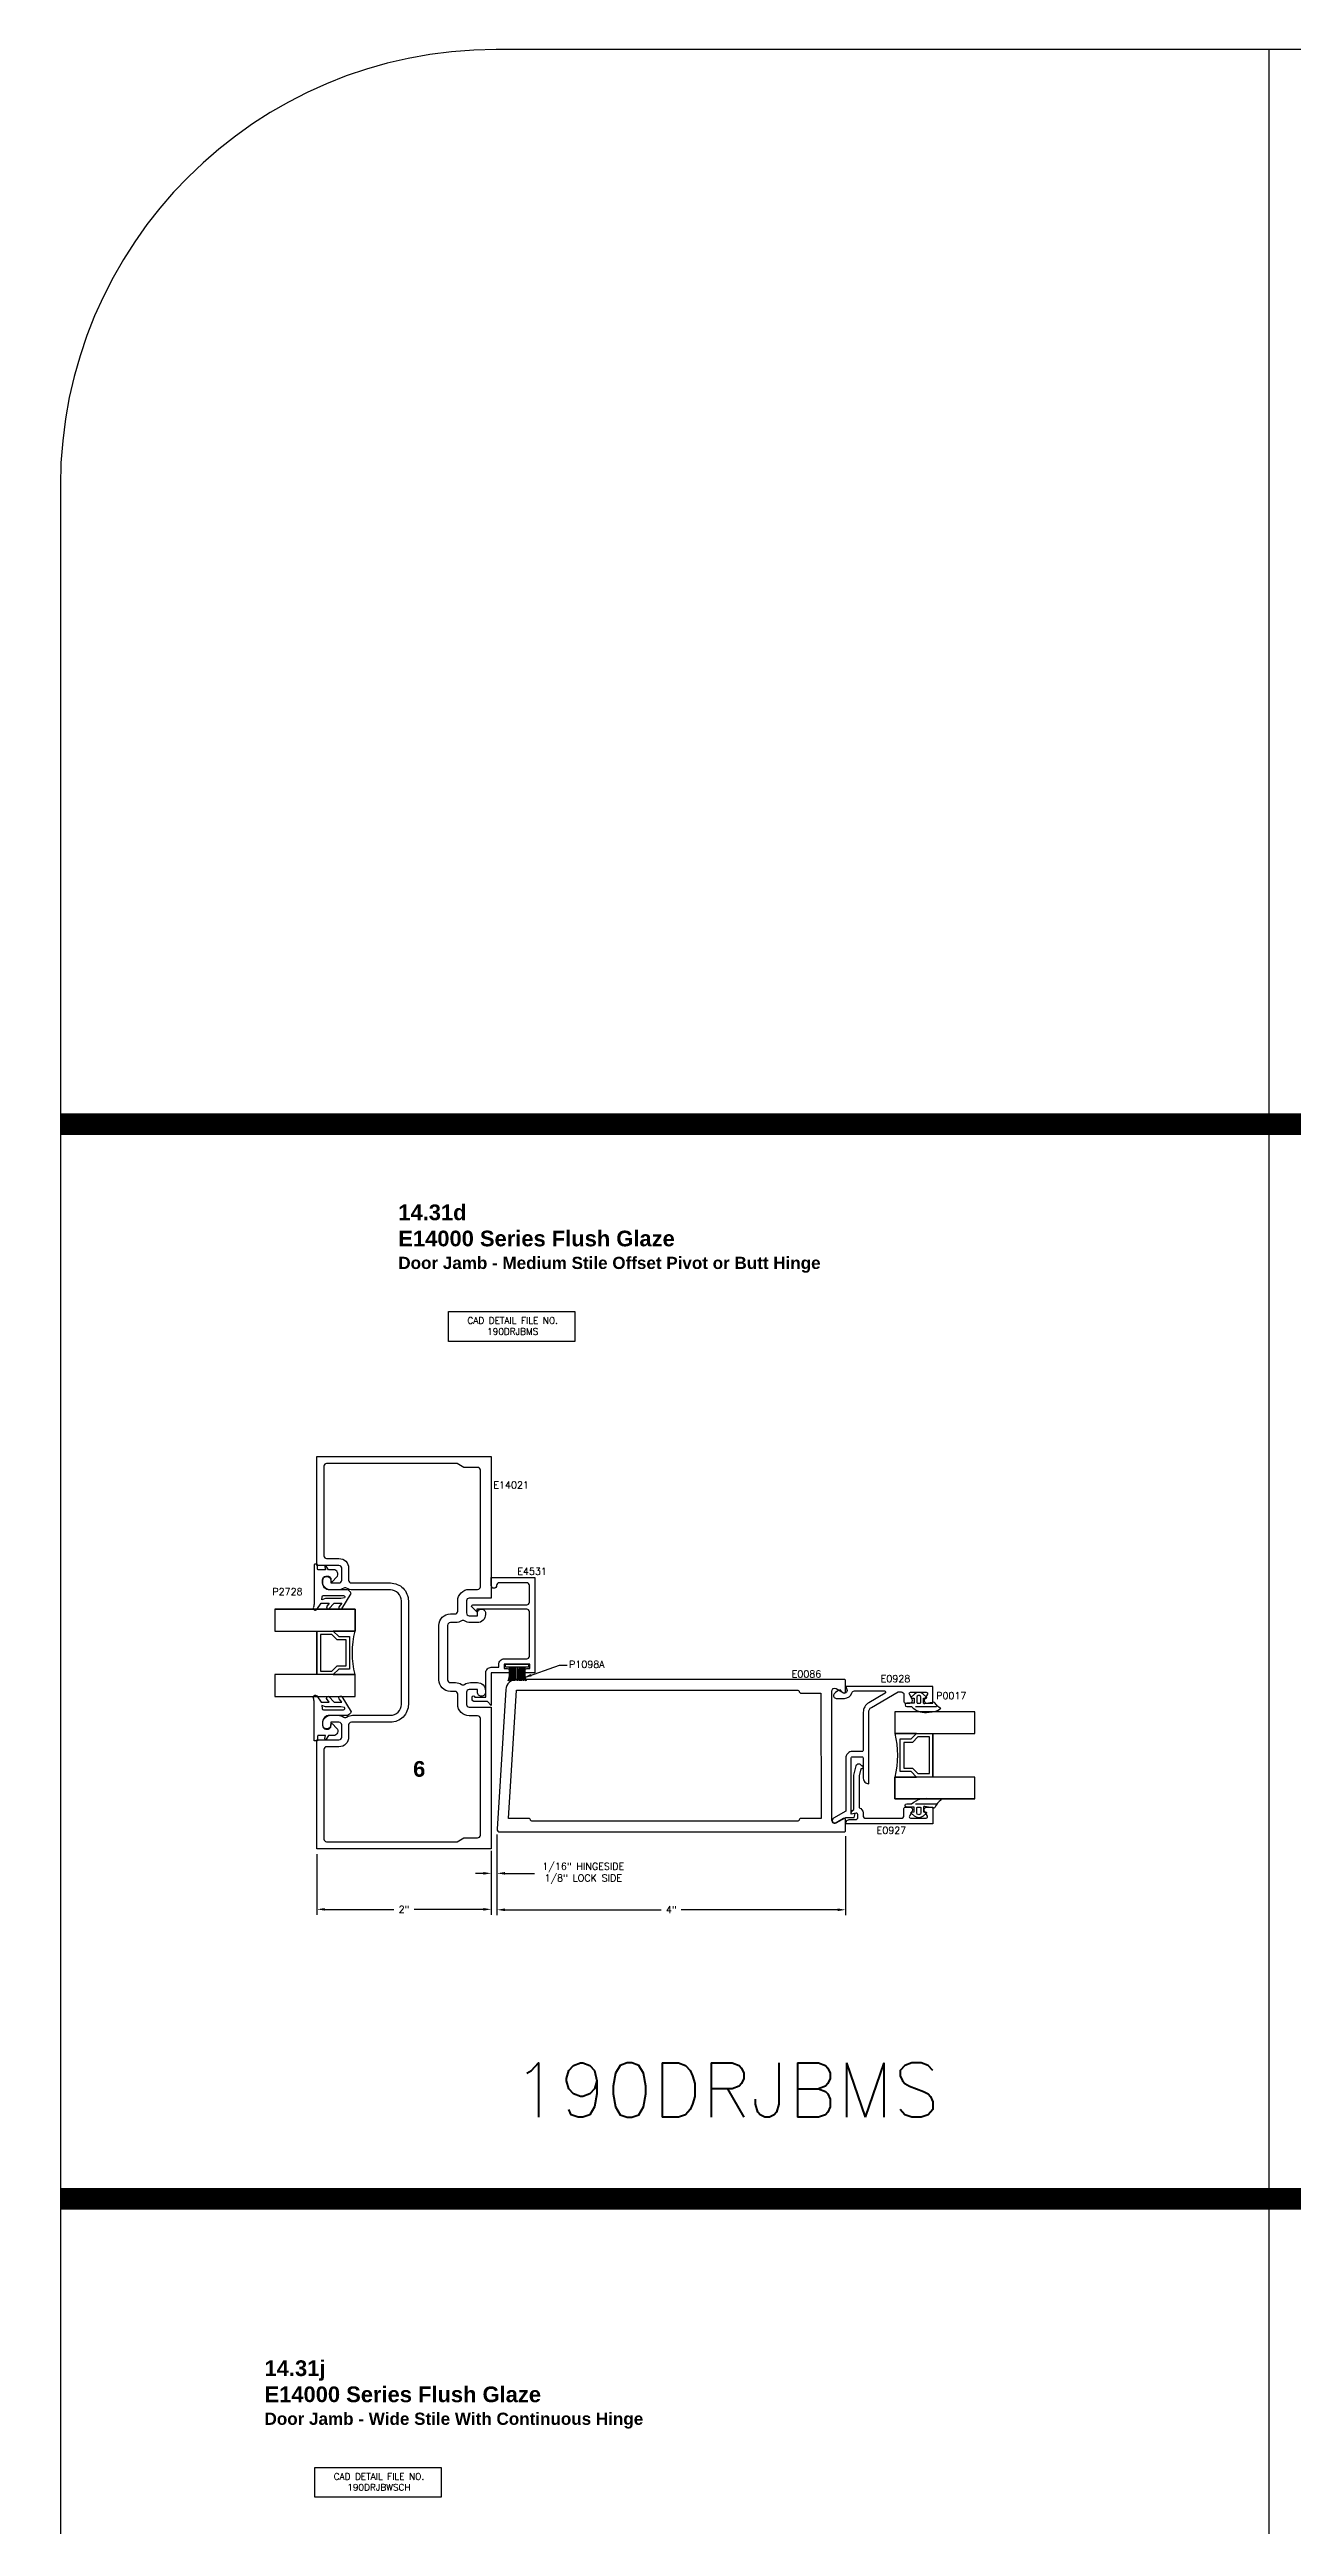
# Model space of a CAD drawing. Extents: x 0 to 139, y -24 to 89.
# Drawn here: x 0.12 to 14.4, y 60.44 to 88.85 of the extents above; entities that cross this region are included whole.
import ezdxf

# ---------------------------------------------------------------- set-up
doc = ezdxf.new("R2010")
doc.units = 0
doc.header["$MEASUREMENT"] = 0
doc.layers.get('DEFPOINTS').update_dxf_attribs({"linetype": 'CONTINUOUS'})
for name, color, linetype in [('R-ANNO-DIMS', 3, 'CONTINUOUS'), ('R-ANNO-TEXT', 6, 'CONTINUOUS'), ('R-DET1', 4, 'CONTINUOUS'), ('R-DET2', 2, 'CONTINUOUS'), ('R-OTLN', 1, 'CONTINUOUS'), ('R-PAT1', 5, 'CONTINUOUS'), ('TITLE', 7, 'CONTINUOUS')]:
    doc.layers.add(name, color=color, linetype=linetype)
doc.styles.get("Standard").update_dxf_attribs({"font": 'simplex'})
doc.dimstyles.new('1X', dxfattribs={"dimtxt": 0.08, "dimasz": 0.09, "dimexe": 0.0625, "dimexo": 0.0625, "dimgap": 0.062, "dimtad": 0, "dimdec": 5, "dimzin": 4, "dimtxsty": 'STANDARD', "dimcen": 0, "dimclrd": 256, "dimclre": 256, "dimclrt": 256, "dimazin": 3, "dimtfac": 1, "dimtdec": 5, "dimtofl": 0, "dimtmove": 0, "dimatfit": 3, "dimtolj": 1, "dimtzin": 4})

# ---------------------------------------------------------------- blocks, each defined once
blk = doc.blocks.new('*D173')
at = {"layer": 'DEFPOINTS', "color": 0}
for p in [(3.194, 68.212), (5.194, 68.212), (3.194, 67.517)]:
    blk.add_point(p, dxfattribs=at)
at = {"layer": 'R-ANNO-DIMS'}
for p, q in [((3.194, 68.15), (3.194, 67.454)), ((5.194, 68.15), (5.194, 67.454)), ((3.284, 67.517), (4.078, 67.517)), ((5.104, 67.517), (4.309, 67.517))]:
    blk.add_line(p, q, dxfattribs=at)
for points in [[(3.284, 67.532), (3.284, 67.502), (3.194, 67.517)], [(5.104, 67.532), (5.104, 67.502), (5.194, 67.517)]]:
    blk.add_solid(points, dxfattribs=at)
at = {"layer": 'R-ANNO-DIMS', "insert": (4.194, 67.517), "char_height": 0.08, "attachment_point": 5}
blk.add_mtext('\\A1;2"', dxfattribs=at)
blk = doc.blocks.new('*D174')
at = {"layer": 'DEFPOINTS', "color": 0}
for p in [(5.194, 68.252), (5.26, 68.438), (5.26, 67.93)]:
    blk.add_point(p, dxfattribs=at)
at = {"layer": 'R-ANNO-DIMS'}
for p, q in [((5.26, 68.375), (5.26, 67.868)), ((5.104, 67.93), (5.014, 67.93)), ((5.194, 68.19), (5.194, 67.868)), ((5.35, 67.93), (5.689, 67.93))]:
    blk.add_line(p, q, dxfattribs=at)
for points in [[(5.104, 67.945), (5.104, 67.915), (5.194, 67.93)], [(5.35, 67.945), (5.35, 67.915), (5.26, 67.93)]]:
    blk.add_solid(points, dxfattribs=at)
at = {"layer": 'R-ANNO-DIMS', "insert": (6.25, 67.93), "char_height": 0.08, "attachment_point": 5}
blk.add_mtext('\\A1;1/16" HINGESIDE\\P1/8" LOCK SIDE', dxfattribs=at)
blk = doc.blocks.new('*D175')
at = {"layer": 'DEFPOINTS', "color": 0}
for p in [(5.26, 68.438), (9.26, 68.42), (9.26, 67.512)]:
    blk.add_point(p, dxfattribs=at)
at = {"layer": 'R-ANNO-DIMS'}
for p, q in [((5.26, 68.375), (5.26, 67.449)), ((9.26, 68.357), (9.26, 67.449)), ((5.35, 67.512), (7.145, 67.512)), ((9.17, 67.512), (7.375, 67.512))]:
    blk.add_line(p, q, dxfattribs=at)
for points in [[(5.35, 67.527), (5.35, 67.497), (5.26, 67.512)], [(9.17, 67.527), (9.17, 67.497), (9.26, 67.512)]]:
    blk.add_solid(points, dxfattribs=at)
at = {"layer": 'R-ANNO-DIMS', "insert": (7.26, 67.512), "char_height": 0.08, "attachment_point": 5}
blk.add_mtext('\\A1;4"', dxfattribs=at)
blk = doc.blocks.new('WEATHERING')
at = {"layer": 'R-DET2'}
for p, q in [((0, 0), (0, -0.27)), ((0, 0), (0.03, 0)), ((0.03, 0), (0.03, -0.27)), ((0, -0.129), (-0.16, -0.129)), ((0, -0.139), (-0.16, -0.139)), ((0, -0.27), (0.03, -0.27))]:
    blk.add_line(p, q, dxfattribs=at)
for centre, radius, start, end in [((-0.056, 0.313), 0.361, 253.2416, 278.8875), ((-0.056, 0.313), 0.371, 253.7056, 278.6489), ((-0.057, 0.486), 0.557, 259.3278, 275.8729), ((-0.057, 0.486), 0.566, 259.5182, 275.7701), ((-0.063, 0.677), 0.77, 262.7557, 274.6832), ((-0.063, 0.677), 0.78, 262.849, 274.6238), ((-0.066, 1.463), 1.578, 266.5833, 272.3941), ((-0.067, -1.773), 1.619, 87.6382, 93.304), ((-0.064, -0.966), 0.8, 85.4377, 96.9231), ((-0.064, -0.966), 0.79, 85.3793, 97.0112), ((-0.058, -0.769), 0.58, 84.3053, 100.1631), ((-0.058, -0.769), 0.57, 84.2043, 100.3432), ((-0.056, -0.591), 0.38, 81.4567, 105.8164), ((-0.056, -0.591), 0.37, 81.2223, 106.2556)]:
    blk.add_arc(centre, radius, start, end, dxfattribs=at)
blk = doc.blocks.new('P2728_GASKET')
at = {"layer": 'R-DET2'}
blk.add_lwpolyline([(86.461, 33.362), (86.567, 33.537, 0.301952), (86.52, 33.577), (86.32, 33.577, -0.414214), (86.24, 33.657), (86.24, 33.695, -0.388879), (86.276, 33.735), (86.292, 33.736, -0.440011), (86.336, 33.696), (86.336, 33.682, 0.668179), (86.353, 33.675), (86.401, 33.724, 0.668179), (86.366, 33.809), (86.307, 33.809), (86.279, 33.849, 0.836323), (86.264, 33.842), (86.273, 33.809), (86.189, 33.809, -0.414214), (86.183, 33.815), (86.183, 33.865, 0.414214), (86.177, 33.871), (86.149, 33.871, 0.414214), (86.143, 33.865), (86.143, 33.427, -0.083245), (86.135, 33.378), (86.135, 33.378)], format="xyb", dxfattribs=at)
for points in [[(86.174, 33.352), (86.223, 33.426), (86.314, 33.426), (86.283, 33.384)], [(86.313, 33.359), (86.371, 33.426), (86.462, 33.426), (86.431, 33.388)]]:
    blk.add_lwpolyline(points, dxfattribs=at)
blk.add_lwpolyline([(86.235, 33.499, -0.372312), (86.249, 33.512), (86.48, 33.512, -0.668179), (86.49, 33.486), (86.448, 33.478), (86.274, 33.478), (86.23, 33.465)], format="xyb", close=True, dxfattribs=at)
at = {"layer": 'R-DET2', "ltscale": 0.1}
for centre, radius, start, end in [((86.157, 33.369), 0.0237, 157.7655, 314.5007), ((86.313, 33.388), 0.0297, 188.4603, 270), ((86.446, 33.375), 0.0199, 139.7022, 319.7022)]:
    blk.add_arc(centre, radius, start, end, dxfattribs=at)

msp = doc.modelspace()

# ---------------------------------------------------------------- linework, layer by layer
at = {"layer": 'R-ANNO-TEXT'}
for points in [[(4.7032911, 74.3747538), (6.154771, 74.3747538), (6.154771, 74.0326909), (4.7032911, 74.0326909)], [(3.1681731, 61.1142234), (4.6196531, 61.1142234), (4.6196531, 60.7721606), (3.1681731, 60.7721606)]]:
    msp.add_lwpolyline(points, close=True, dxfattribs=at)
at = {"layer": 'R-DET1'}
for points in [[(5.1317759, 70.2319254, -0.4142135624), (5.1937759, 70.2939254), (5.2807759, 70.2939254), (5.2807769, 70.3289254, -0.4142135624), (5.3427769, 70.3909254), (5.6007759, 70.3909244, 0.4142135624), (5.6317759, 70.4219244), (5.6317759, 70.9294234, 0.4142135624), (5.6007759, 70.9604234), (5.0287759, 70.9604234), (5.0287759, 70.9294234), (4.9731254, 70.9850739, -0.6681786379), (4.9836259, 71.0104244), (5.6007759, 71.0104234, 0.4142135624), (5.6317759, 71.0414234), (5.6317759, 71.2326744, 0.4142135624), (5.6007759, 71.2636744), (5.2867759, 71.2636744, 0.4233808722), (5.2557779, 71.2316744, -0.9999838711), (5.1937759, 71.2316754), (5.1937759, 71.3256754), (5.6937759, 71.3256754), (5.6937759, 70.2319254), (5.5807759, 70.2319254), (5.5807759, 70.2559254, -0.4142135624), (5.6037759, 70.2789254), (5.6377769, 70.2789244), (5.6377769, 70.3289254), (5.3427769, 70.3289254), (5.3427769, 70.2789244), (5.3777759, 70.2789254, -0.4142135624), (5.4007759, 70.2559254), (5.4007759, 70.2319254), (5.1937759, 70.2319254), (5.1937759, 69.8574244), (5.1507759, 69.9004244), (5.0047759, 69.9004254, -0.4142135624), (4.9737759, 69.9314254), (4.9737759, 69.9504254, -1), (5.0037759, 69.9504254), (5.1317759, 69.9504254)], [(9.5252664, 69.2974679), (9.5252664, 69.7794818, -0.2679441748), (9.5562664, 69.8331758), (9.8644822, 70.0111238), (9.8992665, 70.0111238, -0.4142135624), (9.9302665, 69.9801238), (9.9302665, 69.8981238, 0.4142135624), (9.9452665, 69.8831238), (9.9972665, 69.8831238, 0.5773502019), (10.0241133, 69.9296237), (9.9917817, 69.9856238, -0.5773502019), (10.0047721, 70.0081238), (10.186761, 70.0081238, -0.5773519876), (10.1997514, 69.9856237), (10.1674195, 69.9296239, 0.5773519876), (10.1942662, 69.8831238), (10.2612664, 69.8831238), (10.2612664, 70.0731238), (9.2612665, 70.0731238), (9.2750528, 70.0386284, -0.8690756106), (9.2217756, 70.0081184), (9.1992668, 70.0371239, 0.1233324455), (9.1289427, 69.9884508, 0.6447667401), (9.1521984, 69.9371238), (9.2462664, 69.9371238, 0.3306536284), (9.3324191, 70.0010907, -0.3306533202), (9.3620939, 70.0231238), (9.7052849, 70.0231238, -0.7673263224), (9.712785, 69.9951334), (9.5257664, 69.8871578, 0.2679502201), (9.4632664, 69.7789048), (9.4632664, 69.3441239, -0.4142135624), (9.4472664, 69.3281239), (9.3392664, 69.3281239, 0.4142135624), (9.2612664, 69.2501239), (9.2612664, 68.6430109), (9.1217664, 68.5624705, 1), (9.1527664, 68.508777), (9.2612665, 68.5714195), (9.3569407, 68.5714195), (9.3692664, 68.6174196), (9.3232664, 68.6093085), (9.3232664, 69.2501239, -0.4142135624), (9.3392664, 69.2661239), (9.4472664, 69.2661239, -0.4142135624), (9.4632664, 69.2501239), (9.4632664, 69.0201239, 0.4142135624), (9.5252664, 68.9581239)], [(10.1942663, 68.6893084), (10.2612663, 68.6893084), (10.2612663, 68.4993084), (9.2612664, 68.4993084, -0.4142136795), (9.3112665, 68.5493084), (9.3842664, 68.5493084, 0.4142135624), (9.3992664, 68.5643084), (9.3992664, 68.6048331, 0.4663063931), (9.3816617, 68.6196052), (9.3232664, 68.6093085, -0.2521277737), (9.3532667, 68.6613081), (9.3532663, 69.0563086), (9.3822109, 69.1643313, -0.7157527911), (9.4407607, 69.1682405, -1.1795036867), (9.436922, 69.1289661), (9.4152663, 69.0481451), (9.4152663, 68.6826057, -0.3397134022), (9.4612664, 68.6227093), (9.4612664, 68.5923084, 0.4142135232), (9.4922664, 68.5613084), (9.8992663, 68.5613084, 0.4142136569), (9.9302663, 68.5923084), (9.9302663, 68.6743084, -0.4142135624), (9.9452663, 68.6893084), (9.9972663, 68.6893084, -0.5773651401), (10.0241124, 68.6428072), (9.9917815, 68.5868084, 0.5773517472), (10.0047718, 68.5643084), (10.1867609, 68.5643084, 0.5773513623), (10.1997512, 68.5868084), (10.1675174, 68.6426401, -0.5794456886), (10.1942663, 68.6893084, 1)]]:
    msp.add_lwpolyline(points, format="xyb", close=True, dxfattribs=at)
at = {"layer": 'R-DET2'}
for points in [[(2.7120754, 70.9593483), (2.7120752, 70.7093483), (3.6312757, 70.7093483), (3.6312757, 70.9593483), (2.7120752, 70.9593483), (3.6312757, 70.9593483), (3.6312757, 70.7093483), (3.3812757, 70.7093483), (3.4432757, 70.6473483), (3.5682757, 70.6473483), (3.5682757, 70.2713483), (3.4432757, 70.2713483), (3.3812757, 70.2093483), (3.1932757, 70.2093483), (3.1932757, 70.7093483), (3.1932757, 70.2093483), (2.7120752, 70.2093483), (2.7120752, 69.9593483), (3.6312757, 69.9593483), (3.6312757, 70.2093483), (3.3812757, 70.2093483), (3.6312757, 70.2093483, -0.1233101835), (3.6312757, 70.7093483, 1.5690044203)], [(10.7429665, 68.7845546), (10.7429667, 69.0345546), (9.8237661, 69.0345546), (9.8237661, 68.7845546), (10.7429667, 68.7845546), (9.8237661, 68.7845546), (9.8237661, 69.0345546), (10.0737661, 69.0345546), (10.0117661, 69.0965546), (9.8867661, 69.0965546), (9.8867661, 69.4725546), (10.0117661, 69.4725546), (10.0737661, 69.5345546), (10.2617661, 69.5345546), (10.2617661, 69.0345546), (10.2617661, 69.5345546), (10.7429667, 69.5345546), (10.7429667, 69.7845546), (9.8237661, 69.7845546), (9.8237661, 69.5345546), (10.0737661, 69.5345546), (9.8237661, 69.5345546, -0.1233101835), (9.8237661, 69.0345546, 1.5690044203)]]:
    msp.add_lwpolyline(points, format="xyb", dxfattribs=at)
for points in [[(3.2332757, 70.6693483), (3.2332757, 70.2493483), (3.3647072, 70.2493483), (3.4267072, 70.3113483), (3.5282757, 70.3113483), (3.5282757, 70.6073483), (3.4267072, 70.6073483), (3.3647072, 70.6693483), (3.2332757, 70.6693483)], [(10.0625284, 69.8431238), (10.3023045, 69.8433714)], [(10.2217661, 69.0745546), (10.2217661, 69.4945546), (10.0903347, 69.4945546), (10.0283347, 69.4325546), (9.9267661, 69.4325546), (9.9267661, 69.1365546), (10.0283347, 69.1365546), (10.0903347, 69.0745546), (10.2217661, 69.0745546)], [(10.0625283, 68.7293083), (10.3023043, 68.7290605)]]:
    msp.add_lwpolyline(points, dxfattribs=at)
for points in [[(10.1878512, 69.7767639), (10.2849746, 69.7876291, 0.0952568894), (10.3540856, 69.8234524, -0.1690634905), (10.2851794, 69.885408, 0.3788088369), (10.2745268, 69.8932889), (10.1692102, 69.8740749, -0.3462419148), (10.1533386, 69.8840368), (10.1533386, 69.9381238), (10.1835359, 69.9392346, 0.6086559015), (10.1889392, 69.9523794), (10.1523866, 69.98469, 0.3786170875), (10.0492906, 69.98469), (10.012738, 69.9523794, 0.6086559015), (10.0181414, 69.9392346), (10.0483386, 69.9381238), (10.0483386, 69.8831238), (9.9633386, 69.8831238, 1), (9.9633386, 69.8431238), (10.0183781, 69.8431238, 0.2365159805)], [(10.0933386, 69.9691711, 0.3419987131), (10.0783386, 69.9498062), (10.0783386, 69.8911238, 0.4142135624), (10.0863386, 69.8831238), (10.1153386, 69.8831238, 0.4142135624), (10.1233386, 69.8911238), (10.1233386, 69.9498062, 0.3419987131), (10.1083386, 69.9691711, 0.1270166538)], [(10.2472046, 68.7844663), (10.3453132, 68.7822354, -0.4770370124), (10.3550942, 68.7701543, 0.1442251296), (10.2851793, 68.6870238, -0.3788088369), (10.2745266, 68.679143), (10.16921, 68.6983571, 0.3462419148), (10.1533384, 68.6883951), (10.1533384, 68.6343082), (10.1835356, 68.6331973, -0.6086559015), (10.188939, 68.6200526), (10.1523863, 68.5877419, -0.3786170875), (10.0492904, 68.587742), (10.0127378, 68.6200527, -0.6086559015), (10.0181411, 68.6331975), (10.0483384, 68.6343083), (10.0483384, 68.6893083), (9.9633384, 68.6893084, -1), (9.9633385, 68.7293084), (10.018378, 68.7293083, -0.2370899625)], [(10.0933384, 68.6032609, -0.3419987131), (10.0783384, 68.6226258), (10.0783384, 68.6813083, -0.4142135624), (10.0863384, 68.6893083), (10.1153384, 68.6893083, -0.4142135624), (10.1233384, 68.6813082), (10.1233384, 68.6226258, -0.3419987131), (10.1083384, 68.6032609, -0.1270166538)]]:
    msp.add_lwpolyline(points, format="xyb", close=True, dxfattribs=at)
at = {"layer": 'R-OTLN'}
for points in [[(5.1937759, 71.0870415), (4.9407759, 71.0870415, 0.4142135624), (4.9097759, 71.0560415), (4.9097759, 70.9170415, 0.4142135624), (4.9407759, 70.8860415), (5.0347759, 70.8860415), (5.0347759, 70.9160415, -0.4142135624), (5.0807759, 70.9620415), (5.0817759, 70.9620415, -0.4142135624), (5.1277759, 70.9160415), (5.1277759, 70.8990415, -0.4142135624), (5.0347759, 70.8060415), (4.9547759, 70.8060415, -0.1450639488), (4.8866669, 70.8262266, 0.2963644577), (4.8528849, 70.8262266, -0.1450639488), (4.7847759, 70.8060415), (4.7247759, 70.8060415, 0.4142135624), (4.6937759, 70.7750415), (4.6937759, 70.1490415, 0.4142135624), (4.7247759, 70.1180415), (4.7847759, 70.1180415, -0.1450639488), (4.8528849, 70.0978564, 0.2963644577), (4.8866669, 70.0978564, -0.1450639488), (4.9547759, 70.1180415), (5.0347759, 70.1180415, -0.4142135624), (5.1277759, 70.0250415), (5.1277759, 70.0080415, -0.4142135624), (5.0817759, 69.9620415), (5.0807759, 69.9620415, -0.4142135624), (5.0347759, 70.0080415), (5.0347759, 70.0380415), (4.9407759, 70.0380415, 0.4142135624), (4.9097759, 70.0070415), (4.9097759, 69.8680415, 0.4142135624), (4.9407759, 69.8370415), (5.1937759, 69.8370415), (5.1937759, 68.2120415), (3.1937759, 68.2120415), (3.1937759, 69.4620415), (3.4467759, 69.4620415, 0.4142135624), (3.4777759, 69.4930415), (3.4777759, 69.6320415, 0.4142135624), (3.4467759, 69.6630415), (3.3527759, 69.6630415), (3.3527759, 69.6335415, -1), (3.2597759, 69.6335415), (3.2597759, 69.6500415, -0.4142132454), (3.3527758, 69.7430415), (3.4327759, 69.7430415, -0.1450639488), (3.5008849, 69.7228564, 0.2963644577), (3.5346669, 69.7228564, -0.1450639488), (3.6027759, 69.7430415), (4.0377759, 69.7430415, 0.4142135624), (4.1627759, 69.8680415), (4.1627759, 71.0560415, 0.4142135624), (4.0377759, 71.1810415), (3.6027759, 71.1810415, -0.1450639488), (3.5346669, 71.2012266, 0.2963644577), (3.5008849, 71.2012266, -0.1450639488), (3.4327759, 71.1810415), (3.3527758, 71.1810415, -0.4142132454), (3.2597749, 71.2740425, -1), (3.2597759, 71.2740425), (3.2597759, 71.2905425, -1), (3.3527759, 71.2905425), (3.3527759, 71.2610415), (3.4467759, 71.2610415, 0.4142135624), (3.4777759, 71.2920415), (3.4777759, 71.4310415, 0.4142135624), (3.4467759, 71.4620415), (3.1937759, 71.4620415), (3.1937759, 72.7120415), (5.1937759, 72.7120415)], [(5.0687759, 68.3661324), (5.0687759, 69.7060415, 0.4142135624), (5.0377759, 69.7370415), (4.9407759, 69.7370415, -0.4142135624), (4.8097759, 69.8680415), (4.8097759, 69.9870415, 0.4142135624), (4.7787759, 70.0180415), (4.7247759, 70.0180415, -0.4142135624), (4.5937759, 70.1490415), (4.5937759, 70.7750415, -0.4142135624), (4.7247759, 70.9060415), (4.7787759, 70.9060415, 0.4142135624), (4.8097759, 70.9370415), (4.8097759, 71.0560415, -0.4142135624), (4.9407759, 71.1870415), (5.0377759, 71.1870415, 0.4142135624), (5.0687759, 71.2180415), (5.0687759, 72.5560415, 0.4142135624), (5.0377759, 72.5870415), (4.8807759, 72.5870415), (4.8028336, 72.6320415), (3.3047759, 72.6320415, 0.4142135624), (3.2737759, 72.6010415), (3.2737759, 71.5730415, 0.4142135624), (3.3047759, 71.5420415), (3.4467759, 71.5420415, -0.4142135624), (3.5577759, 71.4310415), (3.5577759, 71.2920415, 0.4142135624), (3.5887759, 71.2610415), (4.0377759, 71.2610415, -0.4142135624), (4.2427759, 71.0560415), (4.2427759, 69.8680415, -0.4142135624), (4.0377759, 69.6630415), (3.5887759, 69.6630415, 0.4142135624), (3.5577759, 69.6320415), (3.5577759, 69.4930415, -0.4142135624), (3.4467759, 69.3820415), (3.3047759, 69.3820415, 0.4142146606), (3.2737759, 69.3510414), (3.2737759, 68.3230415, 0.4142135624), (3.3047759, 68.2920415), (4.8028925, 68.2920415), (4.8808348, 68.3370415), (5.0378348, 68.3370415, 0.3962777167), (5.068776, 68.3661324, 1.0636025391)], [(9.1505248, 70.0508585), (9.2374068, 70.0006985, 0.5803962341), (9.2600243, 70.0136195), (9.2600248, 70.1396195, 0.4142135624), (9.2450248, 70.1546195), (5.4848343, 70.1546195, 0.3960481196), (5.3600777, 70.0374165), (5.2600862, 68.4375532, 0.4326163158), (5.2910259, 68.4046195), (9.2450248, 68.4046194, 0.4142135624), (9.2600248, 68.4196194), (9.2600248, 68.5456207, 0.5803883129), (9.2374068, 68.5585423), (9.1505248, 68.5083817, -0.5773507397), (9.1040248, 68.5352285), (9.1040246, 70.0240115, -0.5773491268)], [(8.7290258, 68.5456193), (8.7290258, 68.5446194, -0.4142135624), (8.7140258, 68.5296194), (5.6580216, 68.5296195, -0.4142135624), (5.6430216, 68.5446195), (5.6430216, 68.5456195, 0.4142135624), (5.6280216, 68.5606195), (5.3930216, 68.5606195), (5.4848341, 70.0296195), (8.7140258, 70.0296195, -0.4142135624), (8.7290258, 70.0146195), (8.7290258, 70.0136195, 0.4142135624), (8.7440258, 69.9986195), (8.9770878, 69.9986195), (8.9790258, 68.5606196), (8.7440258, 68.5606193, 0.4142135624)]]:
    msp.add_lwpolyline(points, format="xyb", close=True, dxfattribs=at)
at = {"layer": 'TITLE'}
for p, q in [((133.9080005, 88.8536196), (5.25, 88.8536196)), ((14.1158, 88.8536196), (14.1158, -9.779273)), ((0.25, 83.8536196), (0.25, -19.4082231))]:
    msp.add_line(p, q, dxfattribs=at)
at = {"layer": 'TITLE', "const_width": 0.25}
for points in [[(0.25, 76.5245081), (138.9080005, 76.5245081)], [(0.25, 64.1953965), (138.9080005, 64.1953965)]]:
    msp.add_lwpolyline(points, dxfattribs=at)
at = {"layer": 'TITLE'}
msp.add_arc((5.25, 83.8536196), 5, 90, 180, dxfattribs=at)

# ---------------------------------------------------------------- block references
at = {"layer": 'R-DET2'}
msp.add_blockref('P2728_GASKET', (-82.9812031, 37.604152), dxfattribs=at)
at = {"layer": 'R-DET2', "xscale": -1, "rotation": 180}
msp.add_blockref('P2728_GASKET', (-82.9812031, 103.319483), dxfattribs=at)
at = {"layer": 'R-PAT1', "rotation": 90}
msp.add_blockref('WEATHERING', (5.357157, 70.2989254), dxfattribs=at)

# ---------------------------------------------------------------- texts
at = {"layer": 'R-ANNO-TEXT', "char_height": 0.075, "width": 1.875, "attachment_point": 2}
for s, insert in [('CAD DETAIL FILE NO.\\P190DRJBMS', (5.4399734, 74.309171)), ('CAD DETAIL FILE NO.\\P190DRJBWSCH', (3.9048554, 61.0486407))]:
    msp.add_mtext(s, dxfattribs=dict(at, insert=insert))
at = {"layer": 'R-ANNO-TEXT', "char_height": 0.08}
for s, insert, attachment_point in [('\\A1;E14021', (5.2181969, 72.3852759), 4), ('\\A1;E4531', (5.4925667, 71.3933796), 4), ('P2728', (3.0281388, 71.1604557), 6), ('\\A1;P1098A', (6.0867387, 70.328997), 4), ('E0086', (8.6409892, 70.218415), 4), ('\\A1;E0928', (9.6638316, 70.1626372), 4), ('\\A1;P0017', (10.3000601, 69.9694863), 4), ('E0927', (9.6159255, 68.4243097), 4)]:
    msp.add_mtext(s, dxfattribs=dict(at, insert=insert, attachment_point=attachment_point))
at = {"layer": 'R-ANNO-TEXT', "insert": (4.2968795, 69.0383617, 6.2106922), "char_height": 0.18, "width": 7.44, "attachment_point": 3, "rotation": 180}
msp.add_mtext('{\\fArial|b1|i0|c0|p34;9}', dxfattribs=at)
at = {"layer": 'TITLE'}
msp.add_text('190DRJBMS', height=0.625, dxfattribs=at).set_placement((5.441327, 65.131181))
at = {"layer": 'TITLE', "char_height": 0.18, "width": 7.44, "attachment_point": 1}
for s, insert in [('{\\fArial|b1|i0|c0|p34;14.31d\\PE14000 Series Flush Glaze\\P\\H0.7778x;Door Jamb - Medium Stile Offset Pivot or Butt Hinge}', (4.1275754, 75.6034209, 6.2106922)), ('{\\fArial|b1|i0|c0|p34;14.31j\\PE14000 Series Flush Glaze\\P\\H0.7778x;Door Jamb - Wide Stile With Continuous Hinge}', (2.5924574, 62.3428906, 6.2106922))]:
    msp.add_mtext(s, dxfattribs=dict(at, insert=insert))

# ---------------------------------------------------------------- dimensions: what is measured, and where the dimension line sits
at = {"layer": 'R-ANNO-DIMS'}
dim = msp.add_linear_dim(base=(3.1937759, 67.5165267), p1=(5.1937759, 68.2120415), p2=(3.1937759, 68.2120415), angle=180, dimstyle='1X', override={"dimpost": '"'}, dxfattribs=at)
dim.commit()
dim.dimension.update_dxf_attribs({"geometry": '*D173', "text_midpoint": (4.1937759, 67.5165267), "dimtype": 160})
dim = msp.add_linear_dim(base=(5.2600862, 67.9301243), p1=(5.1937759, 68.2522168), p2=(5.2600862, 68.4375532), text='<> HINGESIDE\\P1/8" LOCK SIDE', dimstyle='1X', override={"dimpost": '"'}, dxfattribs=at)
dim.commit()
dim.dimension.update_dxf_attribs({"geometry": '*D174', "text_midpoint": (6.2500862, 67.9301243), "dimtype": 160})
dim = msp.add_linear_dim(base=(9.2600248, 67.5118651), p1=(5.2600862, 68.4375532), p2=(9.2600248, 68.4196194), dimstyle='1X', override={"dimpost": '"'}, dxfattribs=at)
dim.commit()
dim.dimension.update_dxf_attribs({"geometry": '*D175', "text_midpoint": (7.2600555, 67.5118651)})

# ---------------------------------------------------------------- leaders
at = {"layer": 'R-ANNO-TEXT'}
msp.add_leader([(5.5670726, 70.1742787), (5.9757421, 70.3185077), (6.0657421, 70.3185077)], dimstyle='1X', dxfattribs=at)

doc.saveas('drawing.dxf')
